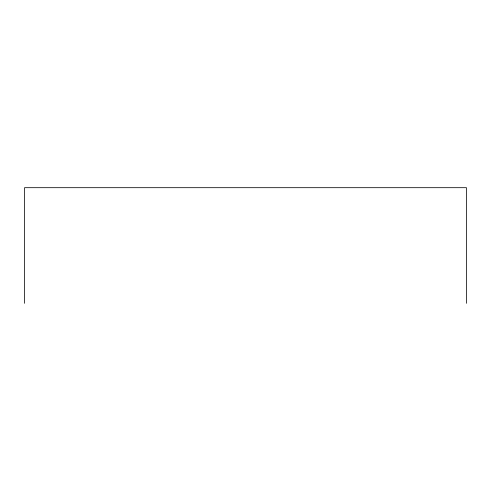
<?xml version="1.0" encoding="UTF-8"?>
<svg xmlns="http://www.w3.org/2000/svg" width="491" height="491" viewBox="0 0 491 491"><rect width="100%" height="100%" fill="white"/><g stroke="black" fill="none" stroke-linecap="round" stroke-linejoin="round"><path stroke-width="0.74" d="M466.45 303.315L466.45 187.685L24.55 187.685L24.55 303.315"/></g></svg>
